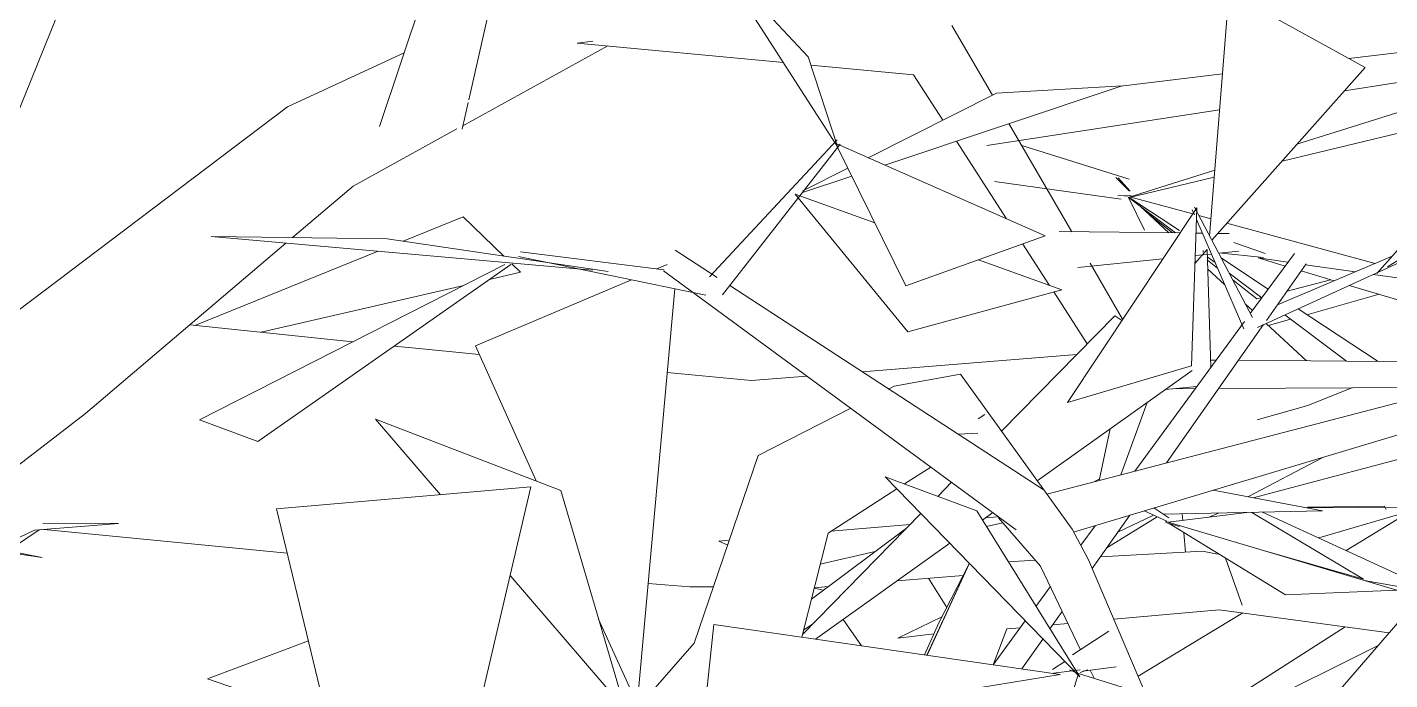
# Model space of a CAD drawing. Header units: millimetres. Extents: x 78096 to 288885, y -20632 to 149556.
# Drawn here: x 252179.8 to 252505, y 92950.8 to 93106.5 of the extents above; entities that cross this region are included whole.
import ezdxf

# ---------------------------------------------------------------- set-up
doc = ezdxf.new("R2010")
doc.units = ezdxf.units.MM
doc.layers.add('G-IMPT', color=8, linetype='Continuous', lineweight=9)
doc.layers.add('L-PLNT', color=71, linetype='Continuous', lineweight=9)

# ---------------------------------------------------------------- blocks, each defined once
blk = doc.blocks.new('ZZ-V - Tree Broadleaf 1 - 3dtree rotund SIMPLU-4826059-TOMH A-A')
at = {"layer": 'G-IMPT'}
for p, q in [((26788.82, 93037.91), (26806.03, 93042.78)), ((26522.16, 93035.5), (26561.11, 93031.45)), ((26779.65, 93035.32), (26784.94, 93036.81)), ((26570.97, 93030.42), (26575.25, 93029.98)), ((26575.25, 93029.98), (26591.24, 93028.44)), ((26682.63, 93024.3), (26733.87, 93028.38)), ((26636.13, 93024.12), (26656.15, 93022.19)), ((26656.15, 93022.19), (26669.44, 93023.25)), ((26789.06, 93016.24), (26799.55, 93020.45)), ((26789.06, 93016.24), (26776.94, 93012.8)), ((26791.64, 92984.63), (26822.06, 92993.54)), ((26788.71, 92991.81), (26812.95, 92991.88)), ((26788.99, 92991.96), (26807.35, 92992.21)), ((26813.9, 92991.15), (26798.16, 92981.63)), ((26807.35, 92992.21), (26807.77, 92991.41)), ((26485.07, 92986.46), (26505.12, 92988.06)), ((26505.12, 92988.06), (26487.13, 92988.15)), ((26465.24, 92977.16), (26485.07, 92986.46)), ((26487.43, 92986.65), (26545.44, 92980.97)), ((26631.58, 92973.79), (26641.53, 92972.98)), ((26691, 92974.38), (26706.78, 92975.68)), ((26698.51, 92975), (26702.84, 92968.02)), ((26647.17, 92972.94), (26641.53, 92972.98)), ((26671.2, 92972.61), (26673.12, 92972.28)), ((26671.37, 92972.76), (26674.58, 92973.03)), ((26678.11, 92965.18), (26682.54, 92958.89)), ((26773.52, 92966.74), (26748.55, 92951.63)), ((26797.96, 92963.42), (26767.84, 92944.17))]:
    blk.add_line(p, q, dxfattribs=at)
blk = doc.blocks.new('ZZ-V - Tree Broadleaf 1 - 3dtree rotund SIMPLU-4826034-TOMH A-A')
at = {"layer": 'G-IMPT'}
for p, q in [((26598.36, 93175.13), (26567.42, 93082.79)), ((26606.7, 93168.27), (26588.76, 93089.16)), ((26648.09, 93122.66), (26669.78, 93099.44)), ((26648.09, 93122.66), (26676.36, 93078.61)), ((26770.23, 93114.81), (26765.59, 93056.66)), ((26770.23, 93114.81), (26802.72, 93096.87)), ((26862.27, 93111.99), (26805.51, 93047.73)), ((26704.1, 93106.92), (26713.75, 93090.3)), ((26857.06, 93106.09), (26798.82, 93099.02)), ((26587.36, 93083.01), (26621.94, 93102.05)), ((26614.61, 93102.74), (26618.4, 93103.17)), ((26614.61, 93102.74), (26663.85, 93098.1)), ((26545.47, 93087.49), (26573.31, 93100.37)), ((26669.78, 93099.44), (26676.89, 93077.79)), ((26670.42, 93097.48), (26694.91, 93095.18)), ((26797.83, 93091.37), (26851.3, 93099.56)), ((26694.91, 93095.18), (26701.92, 93084.33)), ((26768.68, 93095.37), (26744.4, 93092.42)), ((26802.72, 93096.87), (26766.1, 93055.69)), ((26714.76, 93090.81), (26684.13, 93075.35)), ((26744.72, 93092.53), (26688.06, 93073.62)), ((26714.76, 93090.81), (26744.72, 93092.53)), ((26826.15, 93091.08), (26786.44, 93078.57)), ((26588.61, 93088.54), (26587.18, 93082.19)), ((26477.66, 93036.18), (26545.47, 93087.49)), ((26712.44, 93078.29), (26767.99, 93086.8)), ((26830, 93085.84), (26782.89, 93074.58)), ((26561.17, 93068.59), (26585.94, 93082.23)), ((26717.7, 93083.51), (26732.69, 93057.7)), ((26676.68, 93079.66), (26646.26, 93046.97)), ((26677.44, 93078.6), (26649.34, 93042.65)), ((26693.09, 93044.82), (26676.3, 93078.81)), ((26726.38, 93056.69), (26676.6, 93078.68)), ((26705.15, 93079.32), (26717.14, 93060.77)), ((26746.37, 93070.28), (26720.74, 93078.27)), ((26679.23, 93072.88), (26668.46, 93067.45)), ((26766.84, 93072.39), (26746.4, 93065.95)), ((26844.27, 93071.92), (26808.07, 93049.33)), ((26546.69, 93056.3), (26561.17, 93068.59)), ((26680.16, 93070.98), (26668.43, 93067.07)), ((26744.52, 93065.46), (26714.26, 93069.68)), ((26746.36, 93067.47), (26743.18, 93070.66)), ((26746.6, 93067.38), (26743.75, 93070.58)), ((26766.71, 93070.71), (26746.45, 93065.87)), ((26693.54, 93033.83), (26666.66, 93066.67)), ((26685.66, 93059.86), (26666.66, 93066.67)), ((26746.58, 93066.32), (26743.67, 93066.25)), ((26746.88, 93066.39), (26745.27, 93066.21)), ((26757.48, 93057.43), (26746.15, 93065.94)), ((26750.02, 93058.12), (26746.28, 93065.72)), ((26758.37, 93057.99), (26746.41, 93065.88)), ((26761.55, 93061.95), (26746.79, 93065.96)), ((26731.64, 93016.98), (26762.53, 93063.43)), ((26749.06, 93063.75), (26755.84, 93057.45)), ((26756.76, 93057.44), (26750.98, 93061.97)), ((26761.28, 93025.71), (26762.53, 93063.43)), ((26761.45, 93062.94), (26761.98, 93061.73)), ((26761.96, 93063.6), (26775.86, 93037.26)), ((26765.91, 93060.77), (26763.04, 93061.55)), ((26762.44, 93060.66), (26773.78, 93034.53)), ((26805.08, 93050.13), (26769.7, 93059.74)), ((26527.27, 93056.55), (26569.27, 93056.02)), ((26527.27, 93056.55), (26618.27, 93048.53)), ((26569.27, 93056.02), (26622.07, 93048.19)), ((26693.09, 93044.82), (26726.38, 93056.69)), ((26758.37, 93057.42), (26729.65, 93057.73)), ((26763.87, 93057.36), (26762.33, 93057.38)), ((26770.28, 93057.29), (26767.55, 93057.32)), ((26778.82, 93052.54), (26771.41, 93055.17)), ((26825.65, 93057.14), (26777.03, 93034.88)), ((26497.26, 93014.37), (26545.13, 93054.98)), ((26600.65, 93051.83), (26645.34, 93042.57)), ((26601.07, 93052.94), (26635.37, 93048.62)), ((26638.06, 93053.31), (26648.09, 93046.78)), ((26721.01, 93054.78), (26727.4, 93044.9)), ((26762.09, 93050.12), (26764.99, 93053.45)), ((26766.03, 93052.39), (26762.15, 93052)), ((26764.03, 93053.2), (26764.02, 93052.87)), ((26765.91, 93025.35), (26764.99, 93053.45)), ((26766.91, 93050.35), (26765.04, 93051.75)), ((26778.49, 93051.58), (26767.73, 93052.66)), ((26772.54, 93053.05), (26767.78, 93052.57)), ((26785.83, 93052.54), (26775.3, 93038.17)), ((26809.14, 93051.85), (26781.79, 93040.27)), ((26597.34, 93049.86), (26524.5, 93012.85)), ((26538.45, 93007.68), (26598.79, 93049.88)), ((26636.08, 93049.86), (26633.67, 93048.84)), ((26730.31, 93043.85), (26710.39, 93050.99)), ((26754.41, 93051.21), (26734.12, 93049.16)), ((26737.05, 93050.2), (26744.83, 93036.81)), ((26767.49, 93049.02), (26765.07, 93050.92)), ((26765.14, 93048.81), (26769.23, 93045)), ((26779.58, 93044.01), (26768.42, 93051.36)), ((26783.61, 93049.51), (26777.17, 93051.45)), ((26784.28, 93050.43), (26777.17, 93051.45)), ((26788.66, 93050.06), (26779.14, 93036.5)), ((26800.37, 93048.14), (26788.5, 93049.83)), ((26627.57, 93046.25), (26590.33, 93030.44)), ((26635.21, 93048.35), (26719.45, 92986.59)), ((26778.08, 93041.96), (26770.3, 93047.8)), ((26776.85, 93041.68), (26771.19, 93046.12)), ((26794.45, 93046.26), (26784.09, 93043.56)), ((26795.31, 93046), (26787.46, 93048.36)), ((26859.59, 93039.69), (26804.66, 93047.53)), ((26637.94, 93044.1), (26629.12, 92946.55)), ((26651.06, 93044.84), (26725.86, 92996.17)), ((26693.54, 93033.83), (26730.31, 93043.85)), ((26728.41, 93043.34), (26736.4, 93030.97)), ((26778.04, 93041.99), (26776.85, 93041.68)), ((26851.36, 93029.16), (26798.94, 93044.91)), ((26774.07, 93040.5), (26775.82, 93038.88)), ((26805.8, 93026.72), (26786.7, 93039.31)), ((26742.97, 93037.67), (26715.94, 93010.09)), ((26744.62, 93036.5), (26742.97, 93037.67)), ((26773.91, 93036.27), (26747.78, 93000.59)), ((26778.46, 93035.54), (26755.3, 93002.55)), ((26779.1, 93035.83), (26788.74, 93026.87)), ((26798.29, 93026.78), (26783.54, 93037.86)), ((26604.88, 92998.23), (26590.33, 93030.44)), ((26854.7, 93028.41), (26726.72, 92995.11)), ((26866.48, 93026), (26733.13, 92986.03)), ((26767.17, 93027.07), (26765.86, 93027.08)), ((26846.74, 93026.34), (26772.48, 93027.02)), ((26690.26, 93020.83), (26706.11, 93023.74)), ((26706.11, 93023.74), (26732.75, 92986.74)), ((26761.46, 93024.63), (26724.46, 92998.24)), ((26731.64, 93016.98), (26761.28, 93025.71)), ((26688.97, 93020.17), (26690.26, 93020.83)), ((26755.08, 93020.08), (26762.55, 93020.76)), ((26762.19, 93020.26), (26756.79, 93020.24)), ((26824.57, 93020.57), (26767.76, 93020.29)), ((26744.44, 92999.72), (26750.66, 93016.92)), ((26437.75, 92968.37), (26497.26, 93014.37)), ((26538.45, 93007.68), (26524.5, 93012.85)), ((26566.47, 93013.01), (26610.71, 92995.98)), ((26566.47, 93013.01), (26582.02, 92994.94)), ((26657.84, 93004.32), (26679.93, 93015.57)), ((26711.98, 93014.06), (26710.38, 93013.06)), ((26705.57, 93009.37), (26710.27, 93009.67)), ((26739.21, 92998.36), (26741.84, 93010.64)), ((26826.01, 93007.43), (26775.97, 92994.21)), ((26642.6, 92959.5), (26657.84, 93004.32)), ((26774.7, 92994.45), (26792.61, 93003.86)), ((26692.75, 92997.52), (26699.02, 93001.56)), ((26603.6, 92996.8), (26542.89, 92991.56)), ((26603.6, 92996.8), (26578.9, 92891.55)), ((26688.16, 92999.23), (26710.05, 92991.07)), ((26688.16, 92999.23), (26734.58, 92951.46)), ((26704, 92997.91), (26700.71, 92994.55)), ((26738.09, 92998.07), (26739.27, 92998.67)), ((26610.71, 92995.98), (26626.09, 92943.75)), ((26674.51, 92985.76), (26690.95, 92996.36)), ((26766.43, 92996.01), (26792.57, 92991.08)), ((26542.89, 92991.56), (26557.89, 92929.3)), ((26696.69, 92990.45), (26668.44, 92961.63)), ((26710.05, 92991.07), (26734.58, 92951.46)), ((26713.86, 92990.68), (26711.38, 92988.91)), ((26746.53, 92990.05), (26737.59, 92977.32)), ((26743.69, 92986), (26752.19, 92990.09)), ((26755.35, 92988.67), (26749.98, 92991.08)), ((26755.86, 92989.45), (26752.31, 92991.78)), ((26754.57, 92990.3), (26792.57, 92991.08)), ((26774.45, 92990.71), (26755.7, 92988.38)), ((26759.08, 92990.4), (26759.21, 92988.82)), ((26767.68, 92990.57), (26765.39, 92989.58)), ((26775.65, 92990.73), (26802.36, 92974.78)), ((26817.66, 92972.67), (26778.24, 92990.79)), ((26670.55, 92970.02), (26693.26, 92986.95)), ((26675.22, 92986.22), (26694.15, 92987.86)), ((26712.08, 92989.41), (26715, 92989.66)), ((26716.24, 92988.23), (26712.35, 92987.35)), ((26715.19, 92989.44), (26725.19, 92977.91)), ((26732.75, 92986.74), (26736.72, 92979.37)), ((26738.24, 92987.56), (26734.82, 92982.9)), ((26741.07, 92982.27), (26753.05, 92989.71)), ((26755.08, 92988.31), (26758.37, 92987.37)), ((26755.11, 92988.56), (26810.29, 92972.17)), ((26783.68, 92971.04), (26755.91, 92988.07)), ((26648.47, 92983.9), (26650.97, 92984.12)), ((26648.47, 92983.9), (26650.57, 92982.94)), ((26668.27, 92960.95), (26674.51, 92985.76)), ((26759.46, 92985.89), (26759.85, 92981.23)), ((26703.59, 92983.36), (26671.52, 92960.48)), ((26685.77, 92981.37), (26672.66, 92978.41)), ((26739.58, 92980.15), (26763.9, 92981.45)), ((26763.9, 92981.45), (26767.49, 92980.8)), ((26779.02, 92981.46), (26802.36, 92974.78)), ((26698.06, 92956.65), (26708.22, 92978.47)), ((26698.14, 92956.64), (26708.22, 92978.47)), ((26708.22, 92978.47), (26700.98, 92964.4)), ((26717.54, 92978.97), (26723.97, 92979.31)), ((26725.19, 92977.91), (26734.75, 92957.94)), ((26736.72, 92979.37), (26750.41, 92947.28)), ((26769.36, 92979.82), (26773.38, 92968.62)), ((26821.79, 92977.44), (26792.33, 92943.41)), ((26598.63, 92975.64), (26624.9, 92945.12)), ((26802.48, 92974.49), (26816.97, 92971.88)), ((26727.55, 92972.97), (26724.14, 92968.31)), ((26783.68, 92971.04), (26810.29, 92972.17)), ((26742.75, 92965.23), (26767.86, 92967.5)), ((26767.86, 92967.5), (26808.42, 92962)), ((26628.36, 92946.21), (26619.75, 92965.28)), ((26644.56, 92938.18), (26647.22, 92963.99)), ((26729.95, 92952.05), (26647.22, 92963.99)), ((26668.68, 92962.6), (26670.91, 92964.15)), ((26691.18, 92960.72), (26701.7, 92965.79)), ((26697.55, 92956.72), (26700.98, 92964.4)), ((26721.59, 92964.83), (26713.92, 92954.36)), ((26730.39, 92967.05), (26727.48, 92962.92)), ((26728.18, 92963.92), (26731.74, 92964.24)), ((26699.81, 92961.77), (26691.18, 92960.72)), ((26713.93, 92954.38), (26717.21, 92962.92)), ((26717.21, 92962.92), (26720.4, 92963.21)), ((26732.9, 92956.71), (26741.51, 92962.4)), ((26526.36, 92951.05), (26550.47, 92960.07)), ((26615.84, 92929.07), (26642.6, 92959.5)), ((26725.79, 92960.51), (26720.78, 92953.37)), ((26775.64, 92943.93), (26805.83, 92959)), ((26728.11, 92953.22), (26731.02, 92955.13)), ((26526.36, 92951.05), (26555.02, 92941.21)), ((26644.56, 92938.18), (26729.95, 92952.05)), ((26728.1, 92931.96), (26734.29, 92952.31)), ((26728.36, 92952.33), (26734.66, 92953.16)), ((26733.63, 92952.55), (26732.13, 92953.19)), ((26761.93, 92943.67), (26734.29, 92952.31)), ((26734.7, 92952.52), (26736.52, 92953.15)), ((26735.31, 92952.85), (26743.27, 92953.9)), ((26737.08, 92953.08), (26738, 92951.15))]:
    blk.add_line(p, q, dxfattribs=at)
blk = doc.blocks.new('ZZ-V - Tree Broadleaf 2 - 3dtree rotund SIMPLU-4826109-TOMH A-A')
at = {"layer": 'G-IMPT'}
for p, q in [((26463.74, 93043.11), (26500.6, 93134.4)), ((26587.45, 93061.24), (26573.09, 93055.45)), ((26587.45, 93061.24), (26597.12, 93051.89)), ((26567.12, 93053.04), (26523.34, 93035.37)), ((26599.03, 93050.05), (26601.11, 93048.03)), ((26593.7, 93046.32), (26601.11, 93048.03)), ((26539.24, 93033.72), (26587.61, 93044.91)), ((26463.96, 92971.59), (26486.2, 92986.55)), ((26486.95, 92980), (26478.28, 92981.22)), ((26486.95, 92980), (26478.81, 92981.58))]:
    blk.add_line(p, q, dxfattribs=at)

msp = doc.modelspace()

# ---------------------------------------------------------------- block references
at = {"layer": 'L-PLNT'}
for name in ['ZZ-V - Tree Broadleaf 1 - 3dtree rotund SIMPLU-4826059-TOMH A-A', 'ZZ-V - Tree Broadleaf 2 - 3dtree rotund SIMPLU-4826109-TOMH A-A', 'ZZ-V - Tree Broadleaf 1 - 3dtree rotund SIMPLU-4826034-TOMH A-A']:
    msp.add_blockref(name, (225696.455, 0), dxfattribs=at)

doc.saveas('drawing.dxf')
